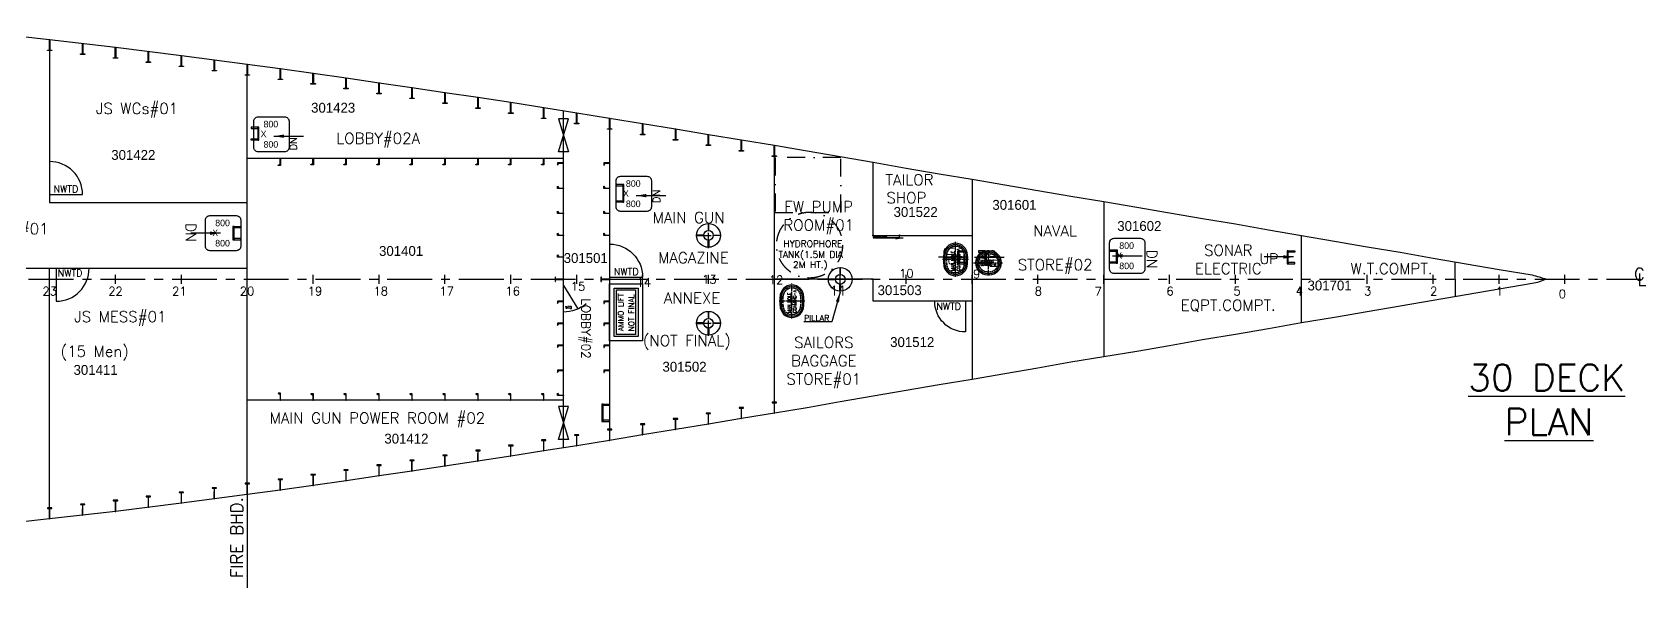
# Model space of a CAD drawing. Header units: inches. Extents: x -439515 to 169029, y 57889 to 226722.
# Drawn here: x 115875 to 147369, y 61275 to 72120 of the extents above; entities that cross this region are included whole.
import ezdxf
from ezdxf.enums import TextEntityAlignment as Align

# ---------------------------------------------------------------- set-up
doc = ezdxf.new("R2010")
doc.units = ezdxf.units.IN
doc.header["$LTSCALE"] = 700
doc.header["$MEASUREMENT"] = 0
for name, pattern in [('CENTER', [2, 1.25, -0.25, 0.25, -0.25]), ('CENTER2', [1.125, 0.75, -0.125, 0.125, -0.125]), ('DASHDOT', [1, 0.5, -0.25, 0, -0.25]), ('DASHDOT4', [6.1, 4, -1, 0.1, -1]), ('DASHED', [0.75, 0.5, -0.25]), ('DOTDASH1', [1600, 1000, -250, 100, -250]), ('H1', [40, 20, -20])]:
    doc.linetypes.add(name, pattern=pattern)
for name, color, linetype in [('00', 7, 'Continuous'), ('01', 7, 'Continuous'), ('3 DECK', 7, 'Continuous'), ('ASTER COMPLEX', 7, 'Continuous'), ('COMPT.NOS', 4, 'Continuous'), ('COMPTNAME', 7, 'Continuous'), ('HATCH', 142, 'Continuous'), ('HATCHES', 7, 'Continuous'), ('MANHOLEPLAN', 3, 'Continuous'), ('UP-DOWN', 7, 'Continuous')]:
    doc.layers.add(name, color=color, linetype=linetype)
doc.styles.add('ROMAN C', font='ROMANS.SHX', dxfattribs={"width": 0.9})
doc.styles.add('ROMANS', font='romans')
doc.styles.add('style1', font='romans.shx', dxfattribs={"height": 250})
doc.dimstyles.new('Copy(2) of Standard', dxfattribs={"dimtxt": 200, "dimasz": 150, "dimexe": 25, "dimexo": 25, "dimgap": 50, "dimtad": 2, "dimdec": 0, "dimzin": 0, "dimdsep": 46, "dimtxsty": 'Standard', "dimcen": 0, "dimclrd": 40, "dimclre": 40, "dimadec": 0, "dimazin": 0, "dimtfac": 1, "dimtdec": 0, "dimtmove": 2, "dimatfit": 3, "dimfxl": 1, "dimtolj": 1, "dimtzin": 0, "dimarcsym": 0})
doc.dimstyles.get("Standard").update_dxf_attribs({"dimtxt": 150.18, "dimasz": 200.18, "dimexe": 0.8, "dimexo": 0.625, "dimgap": 0.09, "dimtad": 0, "dimtih": 1, "dimtoh": 1, "dimdec": 0, "dimzin": 0, "dimdsep": 46, "dimtxsty": 'Standard', "dimcen": 8.09, "dimclrd": 40, "dimclre": 40, "dimadec": 0, "dimazin": 0, "dimtfac": 1, "dimtdec": 0, "dimtofl": 0, "dimtmove": 0, "dimatfit": 3, "dimfxl": 1, "dimtolj": 1, "dimtzin": 0, "dimarcsym": 0})

# ---------------------------------------------------------------- blocks, each defined once
blk = doc.blocks.new('PILAR')
at = {"color": 4, "linetype": 'DASHDOT'}
for p, q in [((145253, 170303), (145253, 170883)), ((144963, 170593), (145543, 170593))]:
    blk.add_line(p, q, dxfattribs=at)
at = {"color": 4}
for points in [[(145247, 170853), (145247, 170703), (145259, 170703), (145259, 170853)], [(144993, 170587), (145143, 170587), (145143, 170599), (144993, 170599)], [(145247, 170333), (145247, 170483), (145259, 170483), (145259, 170333)], [(145513, 170587), (145363, 170587), (145363, 170599), (145513, 170599)]]:
    blk.add_lwpolyline(points, close=True, dxfattribs=at)
for radius in [270, 110]:
    blk.add_circle((145253, 170593), radius, dxfattribs=at)
blk = doc.blocks.new('fghghj')
at = {"color": 3, "linetype": 'Continuous'}
blk.add_lwpolyline([(318315, -37952), (318615, -37952), (318615, -37927), (318315, -37927)], close=True, dxfattribs=at)
at = {"layer": '00', "color": 3}
for points in [[(318345, -38102), (318345, -37952), (318315, -37952), (318315, -38102)], [(318585, -38102), (318585, -37952), (318615, -37952), (318615, -38102)]]:
    blk.add_lwpolyline(points, close=True, dxfattribs=at)
at = {"layer": '01', "color": 4, "linetype": 'ByBlock'}
blk.add_line((318615, -37927), (318615, -37927), dxfattribs=at)
blk.add_line((318615, -37927), (318615, -37927), dxfattribs=at)
blk = doc.blocks.new('H 800x800')
at = {"layer": 'HATCH'}
blk.add_lwpolyline([(51335, -32897), (51935, -32897, -0.414214), (52035, -32997), (52035, -33597, -0.414214), (51935, -33697), (51335, -33697, -0.414214), (51235, -33597), (51235, -32997, -0.414214)], format="xyb", close=True, dxfattribs=at)
at = {"layer": 'HATCHES'}
for s, p in [('800', (51455, -33139)), ('  X', (51277, -33364)), ('800', (51455, -33600))]:
    blk.add_text(s, height=150, dxfattribs=at).set_placement(p)
blk = doc.blocks.new('DRN', base_point=(41665, 6815))
at = {"linetype": 'Continuous'}
blk.add_line((41160, 6825), (41160, 7825), dxfattribs=at)
blk.add_arc((41160, 6825), 1000, 0, 90, dxfattribs=at)
blk = doc.blocks.new('DLN', base_point=(36758, 6815))
at = {"linetype": 'Continuous'}
blk.add_lwpolyline([(37258, 6815), (37258, 7815, 0.414214), (36258, 6815)], format="xyb", dxfattribs=at)
blk = doc.blocks.new('manholecoamingtype600x400')
at = {"linetype": 'CENTER2', "ltscale": 0.1}
for p, q in [((-394, 0), (404, 0)), ((0, -297), (0, 294))]:
    blk.add_line(p, q, dxfattribs=at)
for p, q in [((-100, 270), (100, 270)), ((-100, 240), (100, 240)), ((-73, 8), (73, 8)), ((-100, -240), (100, -240)), ((-100, -270), (100, -270)), ((-73, -8), (73, -8))]:
    blk.add_line(p, q)
at = {"linetype": 'DASHED', "ltscale": 0.1}
for p, q in [((-100, 205), (100, 205)), ((-100, 200), (100, 200)), ((-100, -200), (100, -200)), ((-100, -205), (100, -205))]:
    blk.add_line(p, q, dxfattribs=at)
for centre in [(-73, 0), (73, 0)]:
    blk.add_circle(centre, 8)
for centre, radius, start, end in [((-100, 0), 270, 90, 270), ((-100, 0), 240, 90, 270), ((100, 0), 270, 270, 90), ((100, 0), 240, 270, 90)]:
    blk.add_arc(centre, radius, start, end)
for centre, radius, start, end in [((-100, 0), 205, 90, 270), ((-100, 0), 200, 90, 270), ((100, 0), 205, 270, 90), ((100, 0), 200, 270, 90)]:
    blk.add_arc(centre, radius, start, end, dxfattribs=at)
at = {"insert": (-265, 98), "char_height": 75, "width": 752.53, "attachment_point": 1, "style": 'ROMAN C'}
blk.add_mtext('MAN HOLE COAMING-A', dxfattribs=at)
blk = doc.blocks.new('MANHOLECOAMINGB')
at = {"linetype": 'CENTER2', "ltscale": 0.1}
for p, q in [((-339, 0), (323, 0)), ((0, -288), (0, 289))]:
    blk.add_line(p, q, dxfattribs=at)
for p, q in [((-73, 8), (73, 8)), ((-25, 270), (25, 270)), ((-25, 240), (25, 240)), ((-73, -8), (73, -8)), ((-25, -240), (25, -240)), ((-25, -270), (25, -270))]:
    blk.add_line(p, q)
at = {"linetype": 'DASHED', "ltscale": 0.1}
for p, q in [((-25, 205), (25, 205)), ((-25, 200), (25, 200)), ((-25, -200), (25, -200)), ((-25, -205), (25, -205))]:
    blk.add_line(p, q, dxfattribs=at)
for centre in [(-73, 0), (73, 0)]:
    blk.add_circle(centre, 8)
for centre, radius, start, end in [((-25, 0), 270, 90, 270), ((-25, 0), 240, 90, 270), ((25, 0), 270, 270, 90), ((25, 0), 240, 270, 90)]:
    blk.add_arc(centre, radius, start, end)
for centre, radius, start, end in [((-25, 0), 205, 90, 270), ((-25, 0), 200, 90, 270), ((25, 0), 205, 270, 90), ((25, 0), 200, 270, 90)]:
    blk.add_arc(centre, radius, start, end, dxfattribs=at)
at = {"insert": (-181, 68), "char_height": 50, "width": 486.8, "attachment_point": 1, "style": 'ROMAN C'}
blk.add_mtext('MAN HOLE COAMING-B', dxfattribs=at)
blk = doc.blocks.new('qwas')
at = {"color": 3, "linetype": 'H1'}
blk.add_line((-836179, 147376), (-836179, 147776), dxfattribs=at)
at = {"color": 3, "linetype": 'Continuous'}
blk.add_lwpolyline([(-836192, 147376), (-836192, 147776), (-836167, 147776), (-836167, 147376)], close=True, dxfattribs=at)
at = {"layer": '00', "color": 3}
for points in [[(-836342, 147746), (-836192, 147746), (-836192, 147776), (-836342, 147776)], [(-836342, 147406), (-836192, 147406), (-836192, 147376), (-836342, 147376)]]:
    blk.add_lwpolyline(points, close=True, dxfattribs=at)
blk = doc.blocks.new('WTD1400X600')
at = {"linetype": 'Continuous'}
blk.add_line((-56600, 77810), (-56273, 77280), dxfattribs=at)
at = {"linetype": 'Continuous', "extrusion": (0, 0, -1)}
blk.add_ellipse((-56600, 78010), major_axis=(-566, 566), ratio=1, start_param=3.228859, end_param=3.926991, dxfattribs=at)
at = {"layer": 'UP-DOWN', "color": 7, "style": 'ROMANS'}
blk.add_text('WTD', height=58.8, dxfattribs=at).set_placement((-56561, 77282))
blk = doc.blocks.new('A1M', base_point=(36991, 2400))
at = {"linetype": 'Continuous'}
for p, q in [((37491, 2550), (36491, 2250)), ((36491, 2550), (37491, 2250)), ((36491, 2250), (36491, 2550)), ((37491, 2250), (37491, 2550))]:
    blk.add_line(p, q, dxfattribs=at)

msp = doc.modelspace()

# ---------------------------------------------------------------- hatches: boundary and pattern name
at = {"linetype": 'ByBlock', "lineweight": -2, "ltscale": 0.2}
h = msp.add_hatch(color=0, dxfattribs=at)
edge = h.paths.add_edge_path()
edge.add_arc((132289.3, 68154.7), 8.39, 0, 360)
h = msp.add_hatch(color=0, dxfattribs=at)
edge = h.paths.add_edge_path()
edge.add_arc((132803.9, 68154.7), 8.39, 0, 360)

# ---------------------------------------------------------------- linework, layer by layer
at = {"color": 0, "linetype": 'Continuous'}
msp.add_line((120071.7, 63097.9), (120071.7, 71496.8), dxfattribs=at)
at = {"color": 7}
for p, q in [((127145, 70442.2), (127145, 64152.5)), ((130360.2, 64681.5), (130360.2, 69913.2)), ((132289.3, 68154.7), (132289.3, 69581.4)), ((134218.3, 69251.3), (134218.3, 65343.4)), ((136790.5, 68814), (136790.5, 65780.7)), ((140648.7, 66444.3), (140648.7, 68150.4)), ((116213.5, 67211.6), (116213.5, 67383.1)), ((117499.5, 67211.6), (117499.5, 67383.1)), ((118785.6, 67211.6), (118785.6, 67383.1)), ((120071.7, 67211.6), (120071.7, 67383.1)), ((121357.7, 67211.6), (121357.7, 67383.1)), ((122643.8, 67211.6), (122643.8, 67383.1)), ((123929.8, 67211.6), (123929.8, 67383.1)), ((125215.9, 67211.6), (125215.9, 67383.1)), ((125215.9, 67211.6), (125215.9, 67383.1)), ((130360.2, 67211.6), (130360.2, 67383.1)), ((131646.2, 67211.6), (131646.2, 67383.1)), ((132932.3, 67211.6), (132932.3, 67383.1)), ((134218.3, 67211.6), (134218.3, 67383.1)), ((135504.4, 67211.6), (135504.4, 67383.1))]:
    msp.add_line(p, q, dxfattribs=at)
msp.add_line((132289.3, 68154.7), (134218.3, 68154.7))
at = {"color": 42}
msp.add_line((116213.5, 62617.8), (116213.5, 67511.7), dxfattribs=at)
at = {"color": 1, "linetype": 'DASHDOT4', "ltscale": 0.8}
for q in [(143649.4, 67638.6), (143649.3, 66956.1)]:
    msp.add_line((143649.5, 67297.3), q, dxfattribs=at)
at = {"color": 5, "linetype": 'CENTER'}
msp.add_line((13603.7, 67297.3), (147274.5, 67297.3), dxfattribs=at)
at = {"color": 5}
for p, q in [((126502, 67211.6), (126502, 67383.1)), ((127788, 67211.6), (127788, 67383.1)), ((129074.1, 67211.6), (129074.1, 67383.1))]:
    msp.add_line(p, q, dxfattribs=at)
at = {"color": 7, "linetype": 'Continuous'}
for p, q in [((136790.5, 67211.6), (136790.5, 67383.1)), ((138076.5, 67211.6), (138076.5, 67383.1)), ((139362.6, 67211.6), (139362.6, 67383.1)), ((141934.7, 67211.6), (141934.7, 67383.1)), ((143220.8, 67211.6), (143220.8, 67383.1)), ((144506.8, 67211.6), (144506.8, 67383.1)), ((145792.9, 67211.6), (145792.9, 67383.1))]:
    msp.add_line(p, q, dxfattribs=at)
at = {"color": 42}
for points in [[(116213.4, 71760.8), (116213.5, 68797.8), (120071.7, 68797.8)], [(112355.3, 66397.1), (113298.4, 66397.1), (113298.4, 67511.7), (120071.7, 67511.7)]]:
    msp.add_lwpolyline(points, dxfattribs=at)
at = {"color": 3, "linetype": 'DASHDOT'}
msp.add_lwpolyline([(130373.4, 68601.9), (131659.5, 68601.9), (131659.5, 69673.6), (130373.4, 69673.6)], close=True, dxfattribs=at)
at = {"linetype": 'Continuous'}
for points in [[(116213.5, 68952.9), (116856.5, 68952.9, 0.4150582), (116211.6, 69595.9)], [(116342.1, 67511.7), (116342.1, 66868.7, 0.4150582), (116985.1, 67513.5)]]:
    msp.add_lwpolyline(points, format="xyb", dxfattribs=at)
at = {"color": 0, "linetype": 'ByBlock', "lineweight": -2, "ltscale": 0.2}
msp.add_lwpolyline([(132289.3, 68115.5), (132803.7, 68115.5), (132803.7, 68146.3), (132289.3, 68146.3)], close=True, dxfattribs=at)
at = {"color": 3}
msp.add_lwpolyline([(127145, 67211.6), (127788, 67211.6), (127788, 66097), (127145, 66097)], close=True, dxfattribs=at)
at = {"color": 3, "linetype": 'ByBlock'}
msp.add_lwpolyline([(127230.7, 67125.9), (127702.3, 67125.9), (127702.3, 66182.8), (127230.7, 66182.8)], close=True, dxfattribs=at)
at = {"linetype": 'ByBlock'}
msp.add_lwpolyline([(127280, 67091.6), (127653, 67091.6), (127653, 66217.1), (127280, 66217.1)], close=True, dxfattribs=at)
at = {"color": 7}
msp.add_lwpolyline([(134218.3, 66868.7), (132289.3, 66868.7), (132289.3, 67297.3), (130360.2, 67297.3)], dxfattribs=at)
at = {"color": 3, "linetype": 'DASHDOT'}
msp.add_circle((131047.6, 67965), 643, dxfattribs=at)
at = {"color": 3}
for centre in [(129074.1, 68154.8), (131646.2, 67297.3), (129074.1, 66440)]:
    msp.add_circle(centre, 94.3, dxfattribs=at)
at = {"color": 0, "linetype": 'ByBlock', "lineweight": -2, "ltscale": 0.2}
for centre in [(132289.3, 68154.7), (132803.9, 68154.7)]:
    msp.add_circle(centre, 8.39, dxfattribs=at)
at = {"layer": '00', "color": 6}
msp.add_line((126244.8, 63999), (126244.8, 70595.7), dxfattribs=at)
at = {"layer": '01', "linetype": 'ByBlock'}
for p, q in [((116213.5, 71976.9), (116213.5, 71942.2)), ((116856.5, 71902.7), (116856.5, 71776.5)), ((117499.5, 71828.6), (117499.5, 71612.5)), ((118142.6, 71747.6), (118142.6, 71531.5)), ((118785.6, 71666.5), (118785.6, 71450.5)), ((119428.6, 71581.7), (119428.6, 71445.3)), ((120714.7, 71412.8), (120714.7, 71196.7)), ((121357.7, 71322.7), (121357.7, 71106.7)), ((122000.8, 71232.7), (122000.8, 71195.2)), ((122643.8, 71135.8), (122643.8, 71107.5)), ((123286.8, 71042.4), (123286.8, 70826.3)), ((123929.8, 70946.3), (123929.8, 70730.3)), ((124572.9, 70850.3), (124572.9, 70698.2)), ((125858.9, 70649.7), (125858.9, 70513.4)), ((126502, 70548.5), (126502, 70332.5)), ((127145, 70442.2), (127145, 70429.8)), ((127788, 70335.9), (127788, 70209.6)), ((128431, 70232.1), (128431, 70016.1)), ((129074.1, 70125.8), (129074.1, 69909.8)), ((129717.1, 70017), (129717.1, 69800.9)), ((130360.2, 69913.2), (130360.2, 69776.9)), ((127145, 67297.3), (127145, 66440)), ((128431, 64362.6), (128431, 64578.6)), ((129074.1, 64468.9), (129074.1, 64684.9)), ((129717.1, 64577.7), (129717.1, 64793.8)), ((130360.2, 64681.5), (130360.2, 64817.8)), ((126502, 64046.2), (126502, 64262.2)), ((127788, 64258.8), (127788, 64385.1)), ((125858.9, 63945), (125858.9, 64081.3)), ((127145, 64152.5), (127145, 64164.9)), ((123286.8, 63552.3), (123286.8, 63768.4)), ((123929.8, 63648.4), (123929.8, 63864.4)), ((124572.9, 63744.4), (124572.9, 63896.5)), ((120714.7, 63181.9), (120714.7, 63398)), ((121357.7, 63272), (121357.7, 63488)), ((122000.8, 63362), (122000.8, 63399.5)), ((122643.8, 63458.9), (122643.8, 63487.2)), ((118142.6, 62847.1), (118142.6, 63063.2)), ((118785.6, 62928.2), (118785.6, 63144.2)), ((119428.6, 63013), (119428.6, 63149.4)), ((116856.5, 62692), (116856.5, 62818.2)), ((117499.5, 62766.1), (117499.5, 62982.2)), ((116213.5, 62617.8), (116213.5, 62652.5))]:
    msp.add_line(p, q, dxfattribs=at)
at = {"layer": '01', "color": 4, "linetype": 'ByBlock'}
msp.add_line((120071.6, 63097.9), (120071.6, 61275.5), dxfattribs=at)
for points in [[(120718.1, 69522.7), (120718.1, 69522.7), (120718.1, 69517.6), (120671.8, 69517.6), (120671.8, 69522.7), (120711.3, 69543.5), (120711.3, 69655.1), (120718.1, 69655.1)], [(121361.2, 69539.9), (121361.2, 69539.9), (121361.2, 69534.7), (121314.9, 69534.7), (121314.9, 69539.9), (121354.3, 69560.6), (121354.3, 69655.1), (121361.2, 69655.1)], [(122004.2, 69539.9), (122004.2, 69539.9), (122004.2, 69534.7), (121957.9, 69534.7), (121957.9, 69539.9), (121997.3, 69560.6), (121997.4, 69655.1), (122004.2, 69655.1)], [(122647.2, 69539.9), (122647.2, 69539.9), (122647.2, 69534.7), (122600.9, 69534.7), (122600.9, 69539.9), (122640.3, 69560.6), (122640.4, 69655.1), (122647.2, 69655.1)], [(123290.2, 69539.9), (123290.2, 69539.9), (123290.2, 69534.7), (123243.9, 69534.7), (123243.9, 69539.9), (123283.4, 69560.6), (123283.4, 69655.1), (123290.2, 69655.1)], [(123933.3, 69539.9), (123933.3, 69539.9), (123933.3, 69534.7), (123887, 69534.7), (123887, 69539.9), (123926.4, 69560.6), (123926.5, 69655.1), (123933.3, 69655.1)], [(124576.3, 69539.9), (124576.3, 69539.9), (124576.3, 69534.7), (124530, 69534.7), (124530, 69539.9), (124569.5, 69560.6), (124569.5, 69655.1), (124576.3, 69655.1)], [(125219.4, 69539.9), (125219.4, 69539.9), (125219.4, 69534.7), (125173.1, 69534.7), (125173.1, 69539.9), (125212.5, 69560.6), (125212.5, 69655.1), (125219.4, 69655.1)], [(125862.4, 69539.9), (125862.4, 69539.9), (125862.4, 69534.7), (125816.1, 69534.7), (125816.1, 69539.9), (125855.5, 69560.6), (125855.6, 69655.1), (125862.4, 69655.1)], [(126129.5, 69569.4), (126129.5, 69569.4), (126124.4, 69569.4), (126124.4, 69523.1), (126129.5, 69523.1), (126150.3, 69562.5), (126244.8, 69562.6), (126244.8, 69569.4)], [(127040, 69569.4), (127040, 69569.4), (127034.9, 69569.4), (127034.9, 69523.1), (127040, 69523.1), (127060.8, 69562.5), (127138.1, 69562.6), (127138.1, 69569.4)], [(126129.5, 69072.1), (126129.5, 69072.1), (126124.4, 69072.1), (126124.4, 69118.4), (126129.5, 69118.4), (126150.3, 69079), (126244.8, 69078.9), (126244.8, 69072.1)], [(127040, 69072.1), (127040, 69072.1), (127034.9, 69072.1), (127034.9, 69118.4), (127040, 69118.4), (127060.8, 69079), (127138.1, 69078.9), (127138.1, 69072.1)], [(126129.5, 68583.4), (126129.5, 68583.4), (126124.4, 68583.4), (126124.4, 68629.7), (126129.5, 68629.7), (126150.3, 68590.3), (126244.8, 68590.2), (126244.8, 68583.4)], [(127040, 68583.4), (127040, 68583.4), (127034.9, 68583.4), (127034.9, 68629.7), (127040, 68629.7), (127060.8, 68590.3), (127138.1, 68590.2), (127138.1, 68583.4)], [(126129.5, 68154.7), (126129.5, 68154.7), (126124.4, 68154.7), (126124.4, 68201), (126129.5, 68201), (126150.3, 68161.6), (126244.8, 68161.5), (126244.8, 68154.7)], [(127040, 68154.7), (127040, 68154.7), (127034.9, 68154.7), (127034.9, 68201), (127040, 68201), (127060.8, 68161.6), (127138.1, 68161.5), (127138.1, 68154.7)], [(126129.5, 67726), (126129.5, 67726), (126124.4, 67726), (126124.4, 67772.3), (126129.5, 67772.3), (126150.3, 67732.9), (126244.8, 67732.9), (126244.8, 67726)], [(126129.5, 66868.7), (126129.5, 66868.7), (126124.4, 66868.7), (126124.4, 66822.4), (126129.5, 66822.4), (126150.3, 66861.8), (126244.8, 66861.8), (126244.8, 66868.7)], [(127040, 66868.7), (127040, 66868.7), (127034.9, 66868.7), (127034.9, 66822.4), (127040, 66822.4), (127060.8, 66861.8), (127138.1, 66861.8), (127138.1, 66868.7)], [(126129.5, 66440), (126129.5, 66440), (126124.4, 66440), (126124.4, 66393.7), (126129.5, 66393.7), (126150.3, 66433.1), (126244.8, 66433.2), (126244.8, 66440)], [(127040, 66440), (127040, 66440), (127034.9, 66440), (127034.9, 66393.7), (127040, 66393.7), (127060.8, 66433.1), (127138.1, 66433.2), (127138.1, 66440)], [(126129.5, 66011.3), (126129.5, 66011.3), (126124.4, 66011.3), (126124.4, 65965), (126129.5, 65965), (126150.3, 66004.4), (126244.8, 66004.5), (126244.8, 66011.3)], [(127040, 66011.3), (127040, 66011.3), (127034.9, 66011.3), (127034.9, 65965), (127040, 65965), (127060.8, 66004.4), (127138.1, 66004.5), (127138.1, 66011.3)], [(126129.5, 65522.6), (126129.5, 65522.6), (126124.4, 65522.6), (126124.4, 65476.3), (126129.5, 65476.3), (126150.3, 65515.7), (126244.8, 65515.8), (126244.8, 65522.6)], [(127040, 65522.6), (127040, 65522.6), (127034.9, 65522.6), (127034.9, 65476.3), (127040, 65476.3), (127060.8, 65515.7), (127138.1, 65515.8), (127138.1, 65522.6)], [(120718.1, 65072), (120718.1, 65072), (120718.1, 65077.1), (120671.8, 65077.1), (120671.8, 65072), (120711.3, 65051.2), (120711.3, 64939.6), (120718.1, 64939.6)], [(121361.2, 65054.8), (121361.2, 65054.8), (121361.2, 65060), (121314.9, 65060), (121314.9, 65054.8), (121354.3, 65034.1), (121354.3, 64939.6), (121361.2, 64939.6)], [(122004.2, 65054.8), (122004.2, 65054.8), (122004.2, 65060), (121957.9, 65060), (121957.9, 65054.8), (121997.3, 65034.1), (121997.4, 64939.6), (122004.2, 64939.6)], [(122647.2, 65054.8), (122647.2, 65054.8), (122647.2, 65060), (122600.9, 65060), (122600.9, 65054.8), (122640.3, 65034.1), (122640.4, 64939.6), (122647.2, 64939.6)], [(123290.2, 65054.8), (123290.2, 65054.8), (123290.2, 65060), (123243.9, 65060), (123243.9, 65054.8), (123283.4, 65034.1), (123283.4, 64939.6), (123290.2, 64939.6)], [(123933.3, 65054.8), (123933.3, 65054.8), (123933.3, 65060), (123887, 65060), (123887, 65054.8), (123926.4, 65034.1), (123926.5, 64939.6), (123933.3, 64939.6)], [(124576.3, 65054.8), (124576.3, 65054.8), (124576.3, 65060), (124530, 65060), (124530, 65054.8), (124569.5, 65034.1), (124569.5, 64939.6), (124576.3, 64939.6)], [(125219.4, 65054.8), (125219.4, 65054.8), (125219.4, 65060), (125173.1, 65060), (125173.1, 65054.8), (125212.5, 65034.1), (125212.5, 64939.6), (125219.4, 64939.6)], [(125862.4, 65054.8), (125862.4, 65054.8), (125862.4, 65060), (125816.1, 65060), (125816.1, 65054.8), (125855.5, 65034.1), (125855.6, 64939.6), (125862.4, 64939.6)], [(126129.5, 65025.3), (126129.5, 65025.3), (126124.4, 65025.3), (126124.4, 65071.6), (126129.5, 65071.6), (126150.3, 65032.2), (126244.8, 65032.1), (126244.8, 65025.3)]]:
    msp.add_lwpolyline(points, close=True, dxfattribs=at)
at = {"layer": '3 DECK', "color": 7}
msp.add_lwpolyline([(114927.4, 72120.1), (116213.5, 71976.9), (117499.5, 71828.6), (118785.6, 71666.5), (120071.7, 71496.8), (120714.7, 71412.7), (121357.7, 71322.7), (122000.8, 71232.7), (122643.8, 71135.8), (123286.8, 71042.4), (123929.8, 70946.3), (124572.9, 70850.3), (125215.9, 70752.6), (125858.9, 70649.7), (126502, 70548.5), (127145, 70442.2), (127788, 70335.9), (128431.1, 70232.1), (129074.1, 70125.8), (129717.1, 70016.9), (130360.2, 69913.2), (131003.2, 69804.3), (131646.2, 69692.9), (132289.3, 69581.4), (132932.3, 69469.1), (133575.3, 69359.3), (134218.3, 69251.3), (134861.4, 69143.3), (135504.4, 69031.8), (136147.4, 68918.6), (136790.5, 68814), (137433.5, 68705.2), (138076.5, 68593.7), (138719.6, 68482.2), (139362.6, 68376.8), (140005.6, 68264.5), (140648.7, 68150.4), (141291.7, 68043.3), (141934.7, 67931.8), (142577.8, 67823.8), (143220.8, 67712.3), (143863.8, 67601.7), (144506.8, 67491.1), (145149.9, 67382.2, -0.0316679), (145428.5, 67297.3, -0.0489933), (145149.9, 67212.5), (144506.8, 67103.6), (143863.8, 66993), (143220.8, 66882.4), (142577.8, 66770.9), (141934.7, 66662.9), (141291.7, 66551.4), (140648.7, 66444.3), (140005.6, 66330.2), (139362.6, 66217.9), (138719.6, 66112.5), (138076.5, 66001), (137433.5, 65889.5), (136790.5, 65780.7), (136147.4, 65676.1), (135504.4, 65562.9), (134861.4, 65451.4), (134218.3, 65343.4), (133575.3, 65235.4), (132932.3, 65125.6), (132289.3, 65013.3), (131646.2, 64901.8), (131003.2, 64790.4), (130360.2, 64681.5), (129717.1, 64577.8), (129074.1, 64468.9), (128431.1, 64362.6), (127788, 64258.8), (127145, 64152.5), (126502, 64046.2), (125858.9, 63945), (125215.9, 63842.1), (124572.9, 63744.4), (123929.8, 63648.4), (123286.8, 63552.3), (122643.8, 63458.9), (122000.8, 63362), (121357.7, 63272), (120714.7, 63181.9), (120071.7, 63097.9), (118785.6, 62928.2), (117499.5, 62766.1), (116213.5, 62617.8), (114927.4, 62474.6)], format="xyb", dxfattribs=at)
at = {"layer": '3 DECK', "color": 4}
for points in [[(116216.9, 71976.5), (116216.9, 71771.1), (116241.2, 71771.1), (116256.3, 71771.1), (116256.3, 71760.8), (116241.1, 71760.8), (116170.6, 71760.8), (116170.6, 71771.1), (116210, 71771.1), (116210.1, 71977.3), (116216.9, 71976.5)], [(116859.9, 71902.1), (116859.9, 71697), (116884.3, 71697), (116899.4, 71697), (116899.4, 71686.7), (116884.2, 71686.7), (116813.6, 71686.7), (116813.6, 71697), (116853.1, 71697), (116853.1, 71903.4), (116859.9, 71902.1)], [(117502.9, 71828.1), (117502.9, 71622.8), (117527.3, 71622.8), (117542.4, 71622.8), (117542.4, 71612.5), (117527.2, 71612.5), (117456.6, 71612.5), (117456.6, 71622.8), (117496.1, 71622.8), (117496.1, 71829), (117502.9, 71828.1)], [(118146, 71747), (118146, 71541.8), (118170.4, 71541.8), (118185.4, 71541.8), (118185.4, 71531.5), (118170.2, 71531.5), (118099.7, 71531.5), (118099.7, 71541.8), (118139.1, 71541.8), (118139.2, 71748.1), (118146, 71747)], [(118789, 71666.1), (118789, 71460.8), (118813.4, 71460.8), (118828.4, 71460.8), (118828.4, 71450.5), (118813.3, 71450.5), (118742.7, 71450.5), (118742.7, 71460.8), (118782.1, 71460.8), (118782.2, 71667), (118789, 71666.1)], [(119432.1, 71581.2), (119432.1, 71375.9), (119456.4, 71375.9), (119471.5, 71375.9), (119471.5, 71365.6), (119456.3, 71365.6), (119385.8, 71365.6), (119385.8, 71375.9), (119425.2, 71375.9), (119425.2, 71582.1), (119432.1, 71581.2)], [(120075.1, 71496.4), (120075.1, 71291), (120099.4, 71291), (120114.5, 71291), (120114.5, 71280.7), (120099.3, 71280.7), (120028.8, 71280.7), (120028.8, 71291), (120068.2, 71291), (120068.2, 71497.2), (120075.1, 71496.4)], [(120718.1, 71412.3), (120718.1, 71207), (120742.5, 71207), (120757.5, 71207), (120757.5, 71196.7), (120742.3, 71196.7), (120671.8, 71196.7), (120671.8, 71207), (120711.2, 71207), (120711.3, 71413.2), (120718.1, 71412.3)], [(121361.2, 71322.3), (121361.2, 71117), (121385.5, 71117), (121400.6, 71117), (121400.6, 71106.7), (121385.4, 71106.7), (121314.9, 71106.7), (121314.9, 71117), (121354.3, 71117), (121354.3, 71323.2), (121361.2, 71322.3)], [(122004.2, 71232.3), (122004.2, 71026.9), (122028.5, 71026.9), (122043.6, 71026.9), (122043.6, 71016.6), (122028.4, 71016.6), (121957.9, 71016.6), (121957.9, 71026.9), (121997.3, 71026.9), (121997.4, 71233.1), (122004.2, 71232.3)], [(122647.2, 71135.4), (122647.2, 70930), (122671.6, 70930), (122686.7, 70930), (122686.7, 70919.8), (122671.5, 70919.8), (122600.9, 70919.8), (122600.9, 70930), (122640.4, 70930), (122640.4, 71136.3), (122647.2, 71135.4)], [(123290.2, 71041.9), (123290.2, 70836.6), (123314.6, 70836.6), (123329.7, 70836.6), (123329.7, 70826.3), (123314.5, 70826.3), (123243.9, 70826.3), (123243.9, 70836.6), (123283.4, 70836.6), (123283.4, 71042.8), (123290.2, 71041.9)], [(123933.3, 70945.9), (123933.3, 70740.6), (123957.6, 70740.6), (123972.7, 70740.6), (123972.7, 70730.3), (123957.5, 70730.3), (123887, 70730.3), (123887, 70740.6), (123926.4, 70740.6), (123926.4, 70946.8), (123933.3, 70945.9)], [(124576.3, 70849.9), (124576.3, 70644.5), (124600.6, 70644.5), (124615.7, 70644.5), (124615.7, 70634.3), (124600.5, 70634.3), (124530, 70634.3), (124530, 70644.5), (124569.4, 70644.5), (124569.5, 70850.8), (124576.3, 70849.9)], [(125219.3, 70752.1), (125219.3, 70546.8), (125243.7, 70546.8), (125258.8, 70546.8), (125258.8, 70536.5), (125243.6, 70536.5), (125173, 70536.5), (125173, 70546.8), (125212.5, 70546.8), (125212.5, 70753), (125219.3, 70752.1)], [(125862.4, 70649.2), (125862.4, 70443.9), (125886.7, 70443.9), (125901.8, 70443.9), (125901.8, 70433.6), (125886.6, 70433.6), (125816.1, 70433.6), (125816.1, 70443.9), (125855.5, 70443.9), (125855.5, 70650.1), (125862.4, 70649.2)], [(126505.4, 70548.1), (126505.4, 70342.7), (126529.8, 70342.7), (126544.8, 70342.7), (126544.8, 70332.5), (126529.7, 70332.5), (126459.1, 70332.5), (126459.1, 70342.7), (126498.5, 70342.7), (126498.5, 70549), (126505.4, 70548.1)], [(127148.4, 70441.8), (127148.4, 70236.4), (127172.8, 70236.4), (127187.8, 70236.4), (127187.8, 70226.1), (127172.7, 70226.1), (127102.1, 70226.1), (127102.1, 70236.4), (127141.5, 70236.4), (127141.6, 70442.6), (127148.4, 70441.8)], [(127791.5, 70335.2), (127791.5, 70130.1), (127815.8, 70130.1), (127830.9, 70130.1), (127830.9, 70119.8), (127815.7, 70119.8), (127745.2, 70119.8), (127745.2, 70130.1), (127784.6, 70130.1), (127784.6, 70336.5), (127791.5, 70335.2)], [(128434.5, 70231.7), (128434.5, 70026.4), (128458.8, 70026.4), (128473.9, 70026.4), (128473.9, 70016.1), (128458.7, 70016.1), (128388.2, 70016.1), (128388.2, 70026.4), (128427.6, 70026.4), (128427.7, 70232.6), (128434.5, 70231.7)], [(129077.5, 70125.2), (129077.5, 69920.1), (129101.9, 69920.1), (129117, 69920.1), (129117, 69909.8), (129101.8, 69909.8), (129031.2, 69909.8), (129031.2, 69920.1), (129070.7, 69920.1), (129070.7, 70126.4), (129077.5, 70125.2)], [(129720.5, 70016.5), (129720.5, 69811.2), (129744.9, 69811.2), (129760, 69811.2), (129760, 69800.9), (129744.8, 69800.9), (129674.2, 69800.9), (129674.2, 69811.2), (129713.7, 69811.2), (129713.7, 70017.4), (129720.5, 70016.5)], [(130363.6, 69912.8), (130363.6, 69707.4), (130387.9, 69707.4), (130403, 69707.4), (130403, 69697.1), (130387.8, 69697.1), (130317.3, 69697.1), (130317.3, 69707.4), (130356.7, 69707.4), (130356.7, 69913.6), (130363.6, 69912.8)], [(130363.6, 64681.9), (130363.6, 64887.3), (130387.9, 64887.3), (130403, 64887.3), (130403, 64897.6), (130387.8, 64897.6), (130317.3, 64897.6), (130317.3, 64887.3), (130356.7, 64887.3), (130356.7, 64681.1), (130363.6, 64681.9)], [(128434.5, 64363), (128434.5, 64568.3), (128458.8, 64568.3), (128473.9, 64568.3), (128473.9, 64578.6), (128458.7, 64578.6), (128388.2, 64578.6), (128388.2, 64568.3), (128427.6, 64568.3), (128427.7, 64362.1), (128434.5, 64363)], [(129077.5, 64469.4), (129077.5, 64674.6), (129101.9, 64674.6), (129117, 64674.6), (129117, 64684.9), (129101.8, 64684.9), (129031.2, 64684.9), (129031.2, 64674.6), (129070.7, 64674.6), (129070.7, 64468.3), (129077.5, 64469.4)], [(129720.5, 64578.2), (129720.5, 64783.5), (129744.9, 64783.5), (129760, 64783.5), (129760, 64793.8), (129744.8, 64793.8), (129674.2, 64793.8), (129674.2, 64783.5), (129713.7, 64783.5), (129713.7, 64577.3), (129720.5, 64578.2)], [(126505.4, 64046.6), (126505.4, 64252), (126529.8, 64252), (126544.8, 64252), (126544.8, 64262.2), (126529.7, 64262.2), (126459.1, 64262.2), (126459.1, 64252), (126498.5, 64252), (126498.5, 64045.7), (126505.4, 64046.6)], [(127148.4, 64152.9), (127148.4, 64358.3), (127172.8, 64358.3), (127187.8, 64358.3), (127187.8, 64368.6), (127172.7, 64368.6), (127102.1, 64368.6), (127102.1, 64358.3), (127141.5, 64358.3), (127141.6, 64152.1), (127148.4, 64152.9)], [(127791.5, 64259.5), (127791.5, 64464.6), (127815.8, 64464.6), (127830.9, 64464.6), (127830.9, 64474.9), (127815.7, 64474.9), (127745.2, 64474.9), (127745.2, 64464.6), (127784.6, 64464.6), (127784.6, 64258.2), (127791.5, 64259.5)], [(124576.3, 63744.8), (124576.3, 63950.2), (124600.6, 63950.2), (124615.7, 63950.2), (124615.7, 63960.4), (124600.5, 63960.4), (124530, 63960.4), (124530, 63950.2), (124569.4, 63950.2), (124569.5, 63743.9), (124576.3, 63744.8)], [(125219.3, 63842.6), (125219.3, 64047.9), (125243.7, 64047.9), (125258.8, 64047.9), (125258.8, 64058.2), (125243.6, 64058.2), (125173, 64058.2), (125173, 64047.9), (125212.5, 64047.9), (125212.5, 63841.7), (125219.3, 63842.6)], [(125862.4, 63945.5), (125862.4, 64150.8), (125886.7, 64150.8), (125901.8, 64150.8), (125901.8, 64161.1), (125886.6, 64161.1), (125816.1, 64161.1), (125816.1, 64150.8), (125855.5, 64150.8), (125855.5, 63944.6), (125862.4, 63945.5)], [(122647.2, 63459.3), (122647.2, 63664.7), (122671.6, 63664.7), (122686.7, 63664.7), (122686.7, 63674.9), (122671.5, 63674.9), (122600.9, 63674.9), (122600.9, 63664.7), (122640.4, 63664.7), (122640.4, 63458.4), (122647.2, 63459.3)], [(123290.2, 63552.8), (123290.2, 63758.1), (123314.6, 63758.1), (123329.7, 63758.1), (123329.7, 63768.4), (123314.5, 63768.4), (123243.9, 63768.4), (123243.9, 63758.1), (123283.4, 63758.1), (123283.4, 63551.9), (123290.2, 63552.8)], [(123933.3, 63648.8), (123933.3, 63854.1), (123957.6, 63854.1), (123972.7, 63854.1), (123972.7, 63864.4), (123957.5, 63864.4), (123887, 63864.4), (123887, 63854.1), (123926.4, 63854.1), (123926.4, 63647.9), (123933.3, 63648.8)], [(120075.1, 63098.3), (120075.1, 63303.7), (120099.4, 63303.7), (120114.5, 63303.7), (120114.5, 63314), (120099.3, 63314), (120028.8, 63314), (120028.8, 63303.7), (120068.2, 63303.7), (120068.2, 63097.5), (120075.1, 63098.3)], [(120718.1, 63182.4), (120718.1, 63387.7), (120742.5, 63387.7), (120757.5, 63387.7), (120757.5, 63398), (120742.3, 63398), (120671.8, 63398), (120671.8, 63387.7), (120711.2, 63387.7), (120711.3, 63181.5), (120718.1, 63182.4)], [(121361.2, 63272.4), (121361.2, 63477.7), (121385.5, 63477.7), (121400.6, 63477.7), (121400.6, 63488), (121385.4, 63488), (121314.9, 63488), (121314.9, 63477.7), (121354.3, 63477.7), (121354.3, 63271.5), (121361.2, 63272.4)], [(122004.2, 63362.4), (122004.2, 63567.8), (122028.5, 63567.8), (122043.6, 63567.8), (122043.6, 63578.1), (122028.4, 63578.1), (121957.9, 63578.1), (121957.9, 63567.8), (121997.3, 63567.8), (121997.4, 63361.6), (122004.2, 63362.4)], [(118146, 62847.7), (118146, 63052.9), (118170.4, 63052.9), (118185.4, 63052.9), (118185.4, 63063.2), (118170.2, 63063.2), (118099.7, 63063.2), (118099.7, 63052.9), (118139.1, 63052.9), (118139.2, 62846.6), (118146, 62847.7)], [(118789, 62928.6), (118789, 63133.9), (118813.4, 63133.9), (118828.4, 63133.9), (118828.4, 63144.2), (118813.3, 63144.2), (118742.7, 63144.2), (118742.7, 63133.9), (118782.1, 63133.9), (118782.2, 62927.7), (118789, 62928.6)], [(119432.1, 63013.5), (119432.1, 63218.8), (119456.4, 63218.8), (119471.5, 63218.8), (119471.5, 63229.1), (119456.3, 63229.1), (119385.8, 63229.1), (119385.8, 63218.8), (119425.2, 63218.8), (119425.2, 63012.6), (119432.1, 63013.5)], [(116216.9, 62618.2), (116216.9, 62823.6), (116241.2, 62823.6), (116256.3, 62823.6), (116256.3, 62833.9), (116241.1, 62833.9), (116170.6, 62833.9), (116170.6, 62823.6), (116210, 62823.6), (116210.1, 62617.4), (116216.9, 62618.2)], [(116859.9, 62692.6), (116859.9, 62897.7), (116884.3, 62897.7), (116899.4, 62897.7), (116899.4, 62908), (116884.2, 62908), (116813.6, 62908), (116813.6, 62897.7), (116853.1, 62897.7), (116853.1, 62691.3), (116859.9, 62692.6)], [(117502.9, 62766.6), (117502.9, 62971.9), (117527.3, 62971.9), (117542.4, 62971.9), (117542.4, 62982.2), (117527.2, 62982.2), (117456.6, 62982.2), (117456.6, 62971.9), (117496.1, 62971.9), (117496.1, 62765.7), (117502.9, 62766.6)]]:
    msp.add_lwpolyline(points, dxfattribs=at)
at = {"layer": 'ASTER COMPLEX', "color": 0, "linetype": 'Continuous'}
msp.add_line((130360.2, 67297.3), (131040.5, 67297.3), dxfattribs=at)
at = {"layer": 'COMPTNAME', "color": 6, "linetype": 'ByBlock'}
for p, q in [((126244.8, 69655.1), (120071.7, 69655.1)), ((126244.8, 64939.6), (120071.7, 64939.6))]:
    msp.add_line(p, q, dxfattribs=at)
at = {"layer": 'COMPTNAME', "color": 4, "linetype": 'ByBlock'}
for points in [[(126090.4, 67293.9), (126244.8, 67293.9), (126244.8, 67300.8), (126090.4, 67300.8), (126090.4, 67340.2), (126080.1, 67340.2), (126080.1, 67254.5), (126090.4, 67254.5)], [(126983.8, 67293.9), (127138.1, 67293.9), (127138.1, 67300.8), (126983.8, 67300.8), (126983.8, 67340.2), (126973.5, 67340.2), (126973.5, 67254.5), (126983.8, 67254.5)]]:
    msp.add_lwpolyline(points, close=True, dxfattribs=at)

# ---------------------------------------------------------------- block references
at = {"color": 5, "linetype": 'Continuous', "yscale": 0.8573749999999999, "zscale": 0.8573749999999999}
for p, xscale, rotation in [((152816.7, 343183.1), 0.8573749999999999, 270), ((87275.4, -204846.2), 0.8573749999999999, 90), ((87275.4, -204846.2), 0.8573749999999999, 90), ((101422, 340769.8), -0.8573749999999999, 90), ((167014.7, -205317.8), -0.8573749999999999, 270), ((169573.3, 340784.2), 0.8573749999999999, 270), ((107852.4, -205317.8), 0.8573749999999999, 90)]:
    msp.add_blockref('fghghj', p, dxfattribs=dict(at, xscale=xscale, rotation=rotation))
at = {"color": 7, "yscale": 0.8573749999999999, "zscale": 0.8573749999999999}
for name, p, xscale in [('H 800x800', (76272.8, 98675), 0.8573749999999999), ('H 800x800', (75329.7, 96745.9), 0.8573749999999999), ('qwas', (-589913.5, -61838.1), -0.8573749999999999)]:
    msp.add_blockref(name, p, dxfattribs=dict(at, xscale=xscale))
for name, p, xscale, yscale, zscale, rotation in [('A1M', (126244.8, 70105.3), 0.6430312499999998, 0.6430312499999998, 0.6430312499999998, 90), ('qwas', (844332.1, 195503.7), -0.8573749999999999, 0.8573749999999999, 0.8573749999999999, 180), ('A1M', (126244.8, 64489.4), -0.6430312499999998, 0.6430312499999998, 0.6430312499999998, 90)]:
    msp.add_blockref(name, p, dxfattribs=dict(xscale=xscale, yscale=yscale, zscale=zscale, rotation=rotation))
at = {"xscale": 0.8573749999999999, "yscale": 0.8573749999999999, "zscale": 0.8573749999999999}
for name, p in [('H 800x800', (83346.2, 97514.1)), ('PILAR', (4538.1, -78107.7)), ('H 800x800', (92977, 96302.8)), ('PILAR', (7110.2, -78965.1)), ('PILAR', (4538.1, -79822.5))]:
    msp.add_blockref(name, p, dxfattribs=at)
at = {"color": 7}
for name, p, xscale, yscale, zscale, rotation in [('DRN', (127138.8, 67665.4), -0.6430312499999998, 0.6430312499999998, 0.6430312499999998, 270), ('DLN', (133789.7, 66868.7), -0.6001625000598868, 0.6001624999600753, 0.6001624999999999, 180)]:
    msp.add_blockref(name, p, dxfattribs=dict(at, xscale=xscale, yscale=yscale, zscale=zscale, rotation=rotation))
at = {"layer": '01', "linetype": 'ByBlock', "xscale": 0.8573749999999999, "yscale": 0.8573749999999999, "zscale": 0.8573749999999999}
msp.add_blockref('WTD1400X600', (174772.2, 460.9), dxfattribs=at)
at = {"layer": 'MANHOLEPLAN', "xscale": 0.8573749999999999, "yscale": 0.8573749999999999, "zscale": 0.8573749999999999, "rotation": 90}
for p in [(133896.8, 67683.2), (130703.3, 66868.7)]:
    msp.add_blockref('manholecoamingtype600x400', p, dxfattribs=at)
at = {"layer": 'MANHOLEPLAN', "xscale": 0.8573749999999999, "yscale": 0.8573749999999999, "zscale": 0.8573749999999999}
msp.add_blockref('MANHOLECOAMINGB', (134539.9, 67618.9), dxfattribs=at)

# ---------------------------------------------------------------- texts
at = {"color": 7, "style": 'ROMANS'}
for s, height, p in [('NWTD', 135.47, (116290.4, 68990.4, 0)), ('SLIDING DOOR', 27.094, (132306.8, 68124.6)), ('NWTD', 135.47, (116372.5, 67350.7, 0)), ('NWTD', 135.47, (127227.9, 67379.2, 0)), ('NWTD', 135.47, (133521.8, 66701.6, 0))]:
    msp.add_text(s, height=height, dxfattribs=at).set_placement(p)
for s, height, p in [('10', 165.04, (132935.8, 67329.7)), ('9', 165, (134311, 67318.8)), ('23', 165.04, (116213.7, 66983.6)), ('22', 165.04, (117499.8, 66983.6)), ('21', 165.04, (118747.1, 66983.6)), ('20', 165.04, (120068.3, 66983.6)), ('19', 165.04, (121392.8, 66983.6)), ('18', 165.04, (122678.9, 66983.6)), ('17', 165.04, (123965, 66983.6)), ('16', 165.04, (125251, 66983.6)), ('15', 165.04, (126526.6, 67076.1)), ('14', 165.04, (127813.6, 67151.8)), ('13', 165.04, (129090.5, 67214.7)), ('12', 165.04, (130395.3, 67203.7)), ('11', 185.19, (131606.5, 66983.6)), ('8', 165, (135513.2, 66983.6)), ('7', 165, (136680.5, 66980.3)), ('6', 165, (138085.3, 66983.6)), ('5', 165, (139392.5, 66983.6)), ('5', 165, (139392.5, 66983.6)), ('4', 165, (140605.9, 66983.6)), ('3', 165, (141943.5, 66983.6)), ('2', 165, (143229.6, 66983.6)), ('1', 165, (144515.6, 66983.6)), ('0', 165, (145743.4, 66929.4))]:
    msp.add_text(s, height=height, dxfattribs=at).set_placement(p, align=Align.CENTER)
at = {"style": 'ROMANS'}
for s, p in [('C', (147245.2, 67281.1)), ('L', (147293.5, 67176.6))]:
    msp.add_text(s, height=235.8, dxfattribs=at).set_placement(p, align=Align.CENTER)
at = {"color": 7, "style": 'ROMANS'}
msp.add_text('AMMO LIFT', height=106.1, rotation=90, dxfattribs=at).set_placement((127362.6, 66654.4), align=Align.MIDDLE)
msp.add_text('NOT FINAL', height=106.1, rotation=90, dxfattribs=at).set_placement((127622.1, 66642.1), align=Align.CENTER)
msp.add_text('FIRE BHD.', height=235.78, rotation=90, dxfattribs=at).set_placement((119983.9, 63043.5), align=Align.RIGHT)
at = {"insert": (126768.7, 66923.2), "char_height": 171.475, "width": 931.681, "attachment_point": 1, "rotation": 270}
msp.add_mtext('{\\Fromans|c0;LOBBY#02}', dxfattribs=at)
at = {"linetype": 'Continuous', "insert": (143903.8, 65636.3), "char_height": 518.225, "width": 3945.422, "attachment_point": 1, "style": 'ROMANS'}
msp.add_mtext('{\\L30 DECK}\\P  {\\LPLAN}', dxfattribs=at)
at = {"layer": 'COMPT.NOS', "color": 4, "linetype": 'ByBlock', "char_height": 192.91, "width": 1570.243, "attachment_point": 1}
for s, insert in [('301423', (121317.7, 70742.6)), ('301422', (117417, 69821.8)), ('301522', (132687.9, 68707.6)), ('301601', (134616.3, 68846.8)), ('301602', (137054.3, 68434.5)), ('301401', (122643.9, 67947.1)), ('301501', (126248.2, 67808.4)), ('301503', (132374.9, 67181.1)), ('301701', (140767.6, 67272.7)), ('301512', (132621, 66167.7)), ('301411', (116680.3, 65624.3)), ('301502', (128176.4, 65686.6)), ('301412', (122748, 64282.8))]:
    msp.add_mtext(s, dxfattribs=dict(at, insert=insert))
at = {"layer": 'COMPTNAME', "color": 7, "linetype": 'ByBlock', "style": 'style1'}
for s, height, p in [('JS WCs#01', 214.34, (117115.8, 70525.7)), ('LOBBY#02A', 214.34, (121808.6, 69942.3)), ('MAIN GUN', 214.34, (127984, 68396.1)), (' MAGAZINE', 214.34, (127944.7, 67610.2)), ('ANNEXE', 214.34, (128202.9, 66824.3)), ('(NOT FINAL)', 214.344, (127793.1, 65993.4))]:
    msp.add_text(s, height=height, dxfattribs=at).set_placement(p)
at = {"layer": 'COMPTNAME', "color": 7, "style": 'style1'}
for s, p in [('TAILOR', (133466.7, 69131.8)), ('SHOP', (133328.4, 68781.7)), ('NAVAL', (136266.4, 68136)), ('STORE#02', (136571.5, 67473.7))]:
    msp.add_text(s, height=214.34, dxfattribs=at).set_placement(p, align=Align.RIGHT)
at = {"layer": 'COMPTNAME', "color": 7, "linetype": 'DOTDASH1', "style": 'style1'}
for s, height, p in [('HYDROPHORE', 128.61, (131115.1, 67926.7)), ('TANK(1.5M DIA', 128.606, (131067.8, 67715.3)), ('2M HT.)', 128.61, (131061.2, 67518.1))]:
    msp.add_text(s, height=height, dxfattribs=at).set_placement(p, align=Align.CENTER)
msp.add_text('W.T.COMPT.', height=214.34, dxfattribs=at).set_placement((143207.7, 67398.1), align=Align.RIGHT)
at = {"layer": 'COMPTNAME', "linetype": 'ByBlock', "style": 'style1'}
for s, p in [('JS MESS#01', (116692.4, 66460.6)), ('(15 Men)', (116428.1, 65784.1))]:
    msp.add_text(s, height=214.34, dxfattribs=at).set_placement(p)
at = {"layer": 'COMPTNAME', "color": 0, "linetype": 'ByBlock', "style": 'style1'}
msp.add_text('MAIN GUN POWER ROOM #02 ', height=214.344, dxfattribs=at).set_placement((120508.5, 64482))
at = {"layer": 'COMPTNAME', "char_height": 214.344, "attachment_point": 5, "style": 'style1'}
for s, insert, width in [('{\\C7;FW PUMP\\PROOM#01}', (131225.2, 68499), 1710.354), ('{\\C1;SONAR\\PELECTRIC\\P\\PEQPT.COMPT.}', (139220.8, 67317.3), 4301.984), ('{\\C7;SAILORS\\PBAGGAGE\\PSTORE#01}', (131325.1, 65671.2), 4301.984)]:
    msp.add_mtext(s, dxfattribs=dict(at, insert=insert, width=width))
at = {"layer": 'COMPTNAME', "color": 7, "insert": (115008.4, 68247.5), "char_height": 214.344, "width": 2720.737, "attachment_point": 5, "style": 'style1'}
msp.add_mtext('PASSAGEWAY#01', dxfattribs=at)
at = {"layer": 'UP-DOWN', "style": 'ROMANS'}
for s, height, rotation, p in [('DN', 141.11, 90, (121041.2, 69811.7)), ('DN', 141.11, 90, (128129, 68785.9)), ('UP', 201.59, 270, (133668.9, 67938.8)), ('UP', 201.59, 90, (134766.5, 67515))]:
    msp.add_text(s, height=height, rotation=rotation, dxfattribs=at).set_placement(p)
at = {"layer": 'UP-DOWN', "color": 7, "style": 'ROMANS'}
for p in [(118870.6, 68398.3), (137629.6, 67877.6)]:
    msp.add_text('DN', height=201.59, rotation=270, dxfattribs=at).set_placement(p)
for s, height, p in [('UP', 201.59, (139829.8, 67598)), ('PILLAR', 112.89, (130939.9, 66483.4))]:
    msp.add_text(s, height=height, dxfattribs=at).set_placement(p)

# ---------------------------------------------------------------- leaders
at = {"color": 3}
for points in [[(120588.4, 70091.4), (121166, 70091.4)], [(119546, 68197.6), (118968.3, 68197.6)], [(134140.6, 67729.3), (133563, 67729.3)], [(134265.9, 67726), (134843.6, 67726)], [(136960.6, 67757.2), (137538.3, 67757.2)], [(140497.1, 67733.6), (139919.5, 67733.6)]]:
    msp.add_leader(points, dimstyle='Standard', dxfattribs=at)
msp.add_leader([(127661.7, 68930.5), (128239.4, 68930.5)], dimstyle='Standard')
msp.add_leader([(131646.2, 67048.7), (131480.4, 66464.3), (130937, 66464.3)], dimstyle='Standard', override={"dimgap": 0.09, "dimtad": 0})
at = {"layer": 'HATCHES', "lineweight": -2}
msp.add_leader([(132871.8, 68099.3), (132294.2, 68099.3)], dimstyle='Copy(2) of Standard', dxfattribs=at)

doc.saveas('drawing.dxf')
